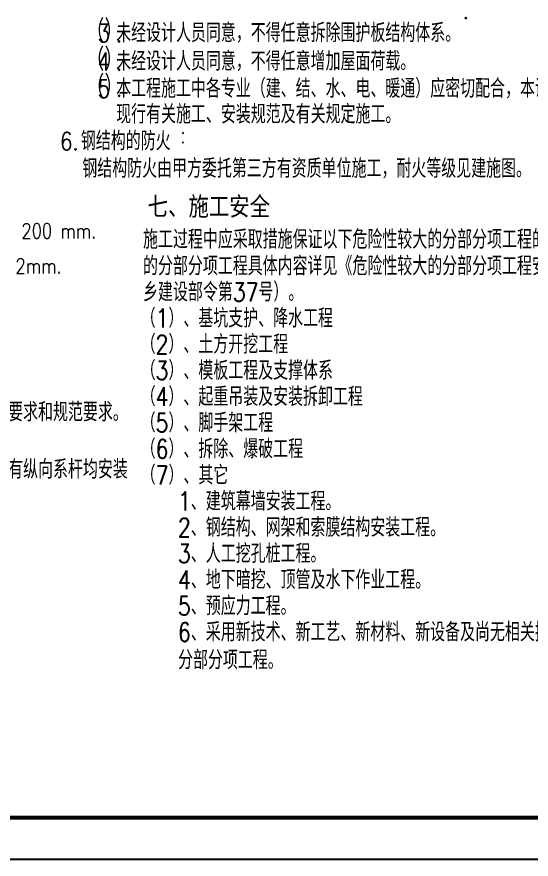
# Model space of a CAD drawing. Extents: x 32177600 to 32582346, y -189249 to 154687.
# Drawn here: x 32558492 to 32570871, y 101204 to 121493 of the extents above; entities that cross this region are included whole.
import ezdxf

# ---------------------------------------------------------------- set-up
doc = ezdxf.new("R2010")
doc.units = 0
doc.header["$LTSCALE"] = 1000
doc.header["$MEASUREMENT"] = 0
doc.layers.get('0').update_dxf_attribs({"linetype": 'CONTINUOUS'})
doc.layers.add('PUB_TITLE', color=4, linetype='CONTINUOUS')
doc.styles.add('_HZTXT', font='txt.shx', dxfattribs={"width": 0.8, "bigfont": 'hztxt.shx'})
doc.styles.add('_TXT', font='SIMPLEX.shx', dxfattribs={"width": 0.6})
doc.styles.add('DIM_FONT', font='SIMPLEX.shx', dxfattribs={"width": 0.8})
doc.styles.add('中文', font='', dxfattribs={"width": 0.8, "height": 1000})
doc.styles.get('中文').set_extended_font_data('SimSun')

msp = doc.modelspace()

# ---------------------------------------------------------------- linework, layer by layer
at = {"layer": 'PUB_TITLE'}
msp.add_lwpolyline([(32508046.3, 101203.8), (32582346.3, 101203.8), (32582346.3, 143203.8), (32508046.3, 143203.8)], close=True, dxfattribs=at)
at = {"layer": 'PUB_TITLE', "const_width": 100}
msp.add_lwpolyline([(32510546.3, 102203.8), (32581346.3, 102203.8), (32581346.3, 142203.8), (32510546.3, 142203.8)], close=True, dxfattribs=at)

# ---------------------------------------------------------------- texts
for s, height, style, width, p in [('（', 540, '_HZTXT', 0.8, (32560160.9, 120882.8, 0)), ('）', 540, '_HZTXT', 0.8, (32560602.7, 120882.8, 0)), ('未经设计人员同意，不得任意拆除围护板结构体系。', 450, '_HZTXT', 0.8, (32560882.1, 120882.8, 0)), ('.', 432, '_TXT', 0.8, (32569226, 121446.6, 0)), ('3', 432, '_TXT', 0.8, (32560438.4, 120882.8, 0)), ('.', 432, '_TXT', 0.8, (32560876.8, 120882.8, 0)), ('（', 540, '_HZTXT', 0.8, (32560160.9, 120199, 0)), ('）', 540, '_HZTXT', 0.8, (32560602.7, 120199, 0)), ('4', 432, '_TXT', 0.8, (32560438.4, 120199, 0)), ('未经设计人员同意，不得任意增加屋面荷载。', 450, '_HZTXT', 0.8, (32560882.1, 120199, 0)), ('（', 540, '_HZTXT', 0.8, (32560160.9, 119542.5, 0)), ('）', 540, '_HZTXT', 0.8, (32560602.7, 119542.5, 0)), ('.', 432, '_TXT', 0.8, (32560876.8, 120199, 0)), ('5', 432, '_TXT', 0.8, (32560438.4, 119542.5, 0)), ('本工程施工中各专业（建、结、水、电、暖通）应密切配合，本说明未尽处，均按照国家', 450, '_HZTXT', 0.8, (32560882.1, 119542.5, 0)), ('.', 432, '_TXT', 0.8, (32560876.8, 119574.2, 0)), ('现行有关施工、安装规范及有关规定施工。', 450, '_HZTXT', 0.8, (32560882.1, 118923.2, 0)), ('6.', 432, '_TXT', 0.8, (32559535.1, 118280.2, 0)), ('钢结构的防火', 450, '_HZTXT', 0.8, (32560032.8, 118279.8, 0)), (':', 400.3, '_TXT', 0.6, (32562440.7, 118447.6, 0)), ('钢结构防火由甲方委托第三方有资质单位施工，耐火等级见建施图。', 450, '_HZTXT', 0.8, (32560067.4, 117615.7)), ('七、施工安全', 450, '中文', 0.8, (32561639.6, 116704.4, 0)), ('200 mm.', 360, 'DIM_FONT', 0.8, (32558600.6, 116157, 0)), ('施工过程中应采取措施保证以下危险性较大的分部分项工程的安全可靠，危险性较大', 450, '_HZTXT', 0.8, (32561529.2, 115906.4)), ('2mm.', 360, 'DIM_FONT', 0.8, (32558457.6, 115313.3, 0)), ('的分部分项工程具体内容详见《危险性较大的分部分项工程安全管理规定》（住房城', 450, '_HZTXT', 0.8, (32561529.2, 115266.6)), ('乡建设部令第37号）。 ', 450, '_HZTXT', 0.8, (32561529.2, 114639.3)), ('（1）、基坑支护、降水工程', 450, '_HZTXT', 0.8, (32561472.2, 114009.3)), ('（2）、土方开挖工程', 450, '_HZTXT', 0.8, (32561472.2, 113379.3)), ('（3）、模板工程及支撑体系', 450, '_HZTXT', 0.8, (32561472.2, 112749.3)), ('（4）、起重吊装及安装拆卸工程', 450, '_HZTXT', 0.8, (32561472.2, 112119.3)), ('结构安装前应对构件进行全面检查，如构件数量、长度、垂直度、平整度等是否符合设计要求和规范要求。', 450, '_HZTXT', 0.8, (32544241.8, 111747.9, 0)), ('（5）、脚手架工程', 450, '_HZTXT', 0.8, (32561472.2, 111489.3)), ('（6）、拆除、爆破工程', 450, '_HZTXT', 0.8, (32561472.2, 110859.3)), ('主刚架安装时，应及时设置临时揽风绳，以保证结构的稳定性，待建筑的支撑体系包括所有纵向系杆均安装', 450, '_HZTXT', 0.8, (32544241.8, 110368.6, 0)), ('（7）、其它', 450, '_HZTXT', 0.8, (32561472.2, 110229.3)), ('1、建筑幕墙安装工程。', 450, '_HZTXT', 0.8, (32562371.1, 109599.3)), ('2、钢结构、网架和索膜结构安装工程。', 450, '_HZTXT', 0.8, (32562371.1, 108969.3)), ('3、人工挖孔桩工程。', 450, '_HZTXT', 0.8, (32562371.1, 108339.3)), ('4、地下暗挖、顶管及水下作业工程。', 450, '_HZTXT', 0.8, (32562371.1, 107709.3)), ('5、预应力工程。', 450, '_HZTXT', 0.8, (32562371.1, 107079.3)), ('6、采用新技术、新工艺、新材料、新设备及尚无相关技术标准的危险性较大的', 450, '_HZTXT', 0.8, (32562371.1, 106449.3)), ('分部分项工程。', 450, '_HZTXT', 0.8, (32562371.1, 105777.4))]:
    msp.add_text(s, height=height, dxfattribs=dict(style=style, width=width)).set_placement(p)

doc.saveas('drawing.dxf')
